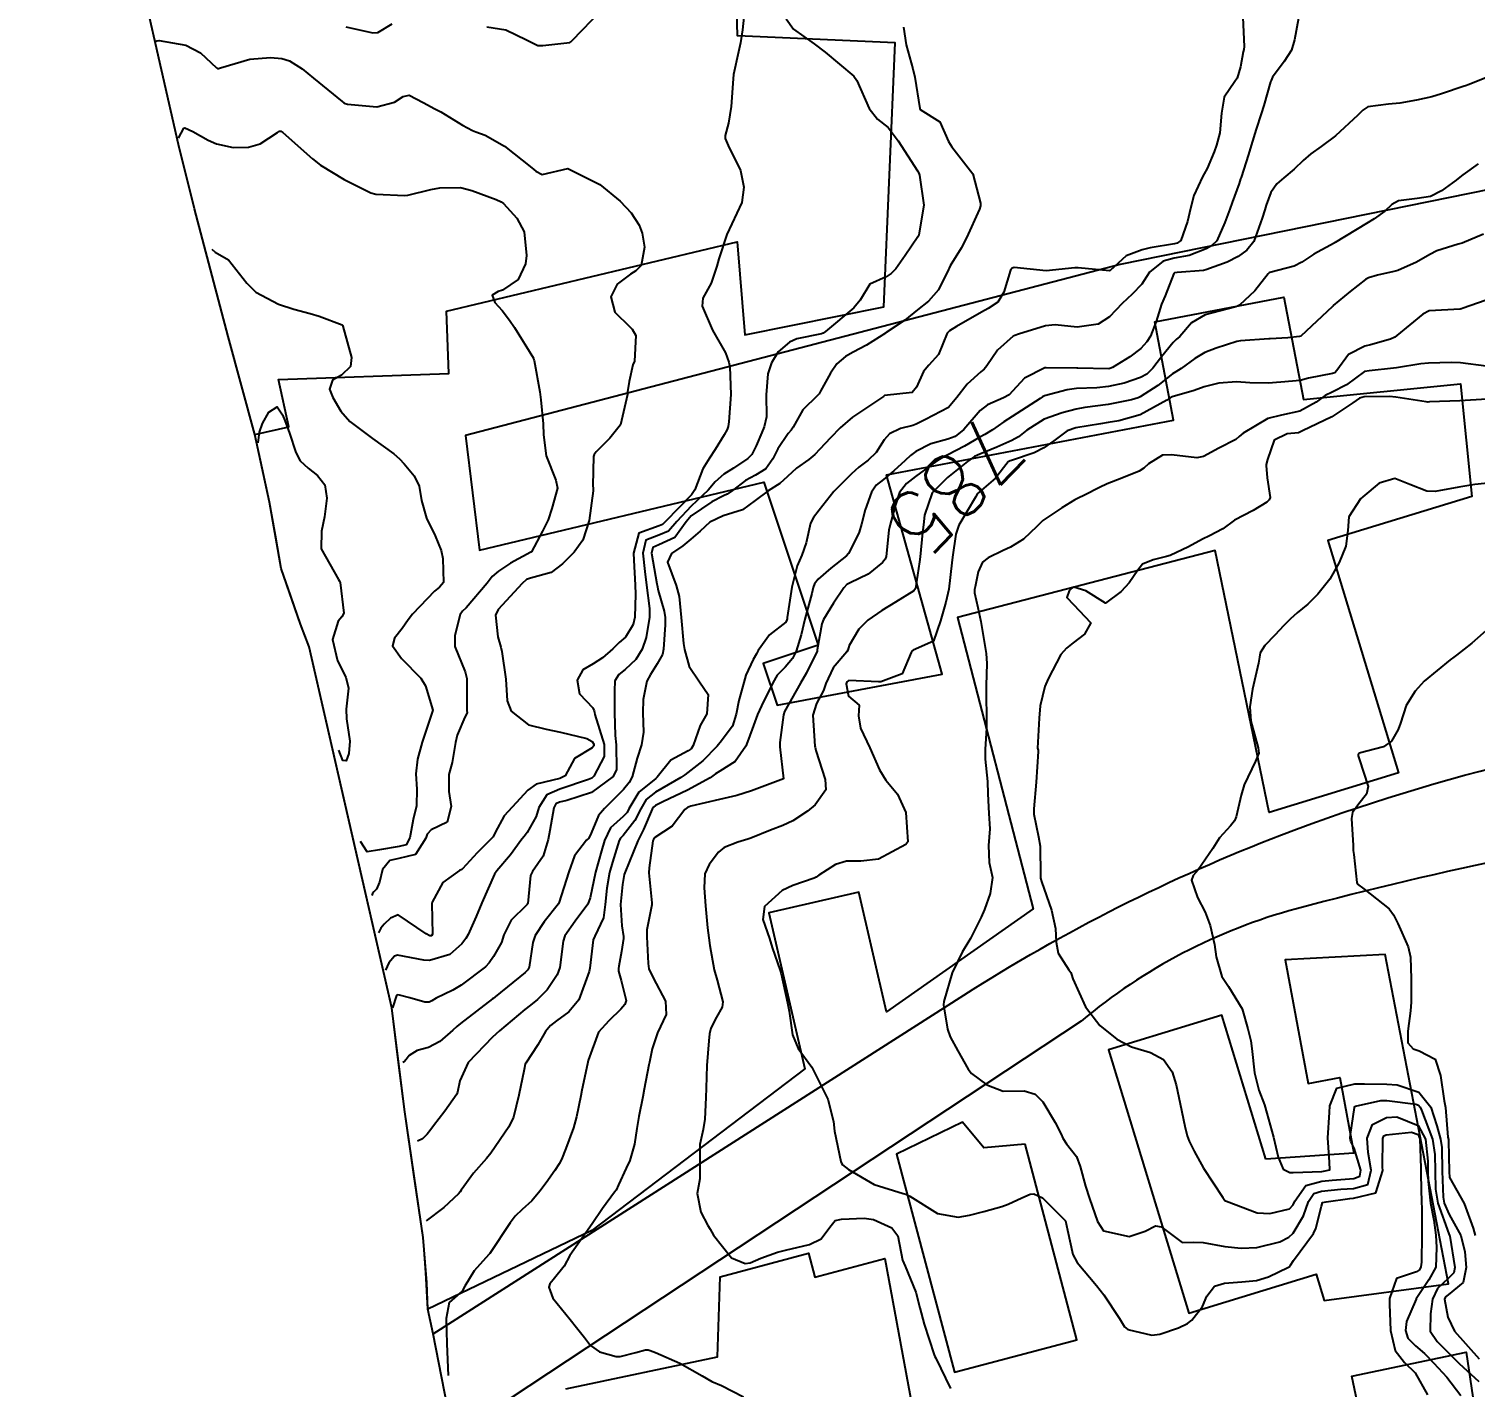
# Model space of a CAD drawing. Header units: metres. Extents: x 318500 to 325275, y 7408834 to 7428799.
# Drawn here: x 321296.8 to 321387.3, y 7423685.5 to 7423770.5 of the extents above; entities that cross this region are included whole.
import ezdxf
from ezdxf.enums import TextEntityAlignment as Align

# ---------------------------------------------------------------- set-up
doc = ezdxf.new("R2010")
doc.units = ezdxf.units.M
doc.header["$MEASUREMENT"] = 0
for name, color, linetype in [('Area', 45, 'Continuous'), ('Cotas', 45, 'Continuous'), ('Curvas de Nivel 1m', 11, 'Continuous'), ('Curvas de Nivel 5m', 15, 'Continuous'), ('Edificações', 30, 'Continuous'), ('Vias Primárias', 230, 'Continuous')]:
    doc.layers.add(name, color=color, linetype=linetype)
doc.styles.add('Style-STANDARD', font='STANDARD.shx')

msp = doc.modelspace()

# ---------------------------------------------------------------- linework, layer by layer
at = {"layer": 'Area'}
msp.add_lwpolyline([(321323.365, 7423682.475), (321322.114, 7423688.884), (321321.776, 7423690.412), (321321.717, 7423692.08), (321321.595, 7423693.372), (321321.473, 7423694.901), (321320.326, 7423702.774), (321319.516, 7423709.264), (321314.339, 7423731.861), (321313.81, 7423733.286), (321312.585, 7423736.749), (321311.873, 7423740.914), (321310.944, 7423745.145), (321309.276, 7423751.277), (321307.175, 7423759.268), (321306.169, 7423763.281), (321304.041, 7423772.651)], dxfattribs=at)
at = {"layer": 'Curvas de Nivel 1m', "flags": 128}
for points, elevation in [([(321341.596, 7423771.646), (321341.469, 7423770.459), (321341.344, 7423769.65), (321341.213, 7423769.079), (321340.903, 7423767.656), (321340.877, 7423767.395), (321340.762, 7423765.657), (321340.579, 7423764.609), (321340.382, 7423763.852), (321340.374, 7423763.662), (321340.563, 7423763.219), (321341.328, 7423761.648), (321341.553, 7423760.616), (321341.431, 7423759.646), (321340.49, 7423757.66), (321339.991, 7423756.141), (321339.864, 7423755.666), (321339.497, 7423754.616), (321338.982, 7423753.674), (321338.936, 7423753.164), (321339.576, 7423751.668), (321340.389, 7423750.252), (321340.611, 7423749.657), (321340.663, 7423749.369), (321340.737, 7423747.654), (321340.614, 7423745.929), (321340.572, 7423745.648), (321340.511, 7423745.464), (321340.322, 7423745.116), (321339.761, 7423744.206), (321339.392, 7423743.664), (321338.973, 7423742.987), (321338.483, 7423741.677), (321338.267, 7423741.375), (321336.653, 7423739.704), (321336.453, 7423739.501), (321336.246, 7423739.422), (321334.984, 7423738.977), (321334.638, 7423737.726), (321334.664, 7423737.275), (321334.741, 7423735.724), (321334.763, 7423735.146), (321334.727, 7423733.724), (321334.626, 7423733.263), (321334.151, 7423732.47), (321333.755, 7423732.126), (321333.349, 7423731.742), (321332.708, 7423731.174), (321332.125, 7423730.788), (321331.475, 7423730.414), (321331.109, 7423729.775), (321331.254, 7423728.926), (321332.093, 7423728.051), (321332.184, 7423727.852), (321332.192, 7423727.758), (321332.218, 7423727.629), (321332.801, 7423725.749), (321332.802, 7423724.996), (321332.163, 7423723.758), (321332.029, 7423723.642), (321331.816, 7423723.552), (321330.022, 7423722.951), (321329.223, 7423722.593), (321328.726, 7423721.803), (321328.554, 7423721.252), (321327.987, 7423720.249), (321327.796, 7423720), (321327.661, 7423719.815), (321326.952, 7423718.839), (321326.081, 7423717.838), (321325.948, 7423717.643), (321325.148, 7423715.852), (321324.79, 7423714.984), (321324.301, 7423713.864), (321324.152, 7423713.611), (321323.891, 7423713.273), (321323.142, 7423712.617), (321321.875, 7423712.235), (321321.512, 7423712.259), (321319.88, 7423712.558), (321319.686, 7423712.498), (321319.336, 7423712.094), (321319.13, 7423711.62)], 791), ([(321372.767, 7423771.229), (321372.847, 7423769.422), (321372.828, 7423769.227), (321372.802, 7423769.073), (321372.634, 7423768.144), (321372.415, 7423767.441), (321372.262, 7423767.235), (321371.608, 7423766.242), (321371.429, 7423765.247), (321371.334, 7423764.005), (321371.132, 7423763.252), (321370.984, 7423762.833), (321370.548, 7423761.782), (321370.36, 7423761.445), (321370.246, 7423761.263), (321369.707, 7423760.083), (321369.498, 7423759.27), (321369.307, 7423758.467), (321368.884, 7423757.276), (321368.66, 7423757.106), (321368.487, 7423757.068), (321366.971, 7423756.814), (321366.481, 7423756.692), (321365.478, 7423756.322), (321364.461, 7423755.41), (321364.421, 7423755.38), (321362.463, 7423755.56), (321362.265, 7423755.561), (321360.46, 7423755.39), (321358.463, 7423755.587), (321358.335, 7423755.548), (321358.231, 7423755.422), (321357.81, 7423754.056), (321357.445, 7423753.43), (321356.841, 7423753.02), (321356.424, 7423752.796), (321354.857, 7423751.906), (321354.412, 7423751.634), (321354.271, 7423751.472), (321353.726, 7423750.144), (321353.128, 7423749.489), (321352.783, 7423749.085), (321352.359, 7423748.102), (321352.09, 7423747.767), (321350.351, 7423747.572), (321350.321, 7423747.55), (321350.289, 7423747.521), (321348.337, 7423746.217), (321347.567, 7423745.561), (321346.963, 7423744.928), (321346.31, 7423744.217), (321345.99, 7423743.898), (321345.613, 7423743.587), (321344.848, 7423743.039), (321344.284, 7423742.522), (321343.799, 7423742.085), (321343.066, 7423741.618), (321342.264, 7423741.019), (321341.46, 7423740.436), (321340.254, 7423740.052), (321339.423, 7423739.662), (321338.816, 7423739.097), (321338.234, 7423738.591), (321337.732, 7423738.183), (321337.022, 7423737.698), (321336.759, 7423737.154), (321337.32, 7423735.693), (321337.494, 7423735.001), (321337.618, 7423733.688), (321337.774, 7423732.057), (321337.823, 7423731.685), (321338.124, 7423730.636), (321338.77, 7423729.67), (321339.306, 7423728.866), (321339.225, 7423727.663), (321338.806, 7423726.942), (321338.379, 7423725.675), (321338.258, 7423725.476), (321338.055, 7423725.354), (321336.984, 7423724.758), (321336.13, 7423723.709), (321336.029, 7423723.624), (321334.976, 7423722.765), (321334.353, 7423721.727), (321334.238, 7423721.496), (321334.003, 7423721.243), (321333.208, 7423720.525), (321332.83, 7423719.747), (321332.635, 7423719.085), (321332.271, 7423717.755), (321331.934, 7423716.153), (321331.784, 7423715.762), (321330.996, 7423714.692), (321330.355, 7423713.783), (321330.241, 7423713.438), (321330.026, 7423711.788), (321329.866, 7423711.343), (321329.244, 7423710.408), (321328.639, 7423709.802), (321328.202, 7423709.45), (321327.84, 7423709.159), (321326.248, 7423707.834), (321325.814, 7423707.448), (321324.305, 7423705.862), (321323.778, 7423704.707), (321323.638, 7423704.004), (321323.584, 7423703.872), (321322.825, 7423702.809), (321322.129, 7423701.886), (321321.958, 7423701.668), (321321.735, 7423701.373), (321321.438, 7423701.081), (321321.12, 7423700.94)], 788), ([(321376.247, 7423771.184), (321376.008, 7423769.835), (321375.809, 7423769.188), (321375.363, 7423768.468), (321374.624, 7423767.487), (321374.538, 7423767.284), (321374.513, 7423767.202), (321374.078, 7423765.728), (321373.916, 7423765.21), (321373.616, 7423764.25), (321373.3, 7423763.219), (321373.125, 7423762.659), (321372.668, 7423761.228), (321372.633, 7423761.134), (321372.534, 7423760.841), (321372.1, 7423759.653), (321371.953, 7423759.238), (321371.653, 7423758.394), (321371.142, 7423757.25), (321370.806, 7423756.934), (321370.483, 7423756.76), (321369.413, 7423756.333), (321368.473, 7423756.165), (321367.782, 7423755.979), (321366.941, 7423755.303), (321366.749, 7423755.012), (321366.449, 7423754.549), (321365.845, 7423753.913), (321365.217, 7423753.328), (321364.422, 7423752.507), (321363.716, 7423752.048), (321362.415, 7423751.859), (321361.037, 7423752.001), (321360.416, 7423751.945), (321358.725, 7423751.415), (321358.495, 7423751.332), (321358.408, 7423751.285), (321357.414, 7423750.41), (321356.75, 7423749.436), (321356.583, 7423749.232), (321356.374, 7423749.058), (321355.527, 7423748.288), (321354.885, 7423747.462), (321354.344, 7423746.839), (321352.919, 7423746.074), (321352.333, 7423745.793), (321352.12, 7423745.714), (321351.343, 7423745.51), (321350.657, 7423745.184), (321350.319, 7423744.813), (321349.828, 7423744.007), (321349.322, 7423743.535), (321348.74, 7423743.096), (321348.287, 7423742.683), (321347.714, 7423742.123), (321347.174, 7423741.566), (321346.258, 7423740.403), (321345.898, 7423739.939), (321345.717, 7423739.585), (321345.44, 7423738.374), (321345.175, 7423737.586), (321344.881, 7423736.919), (321344.551, 7423735.595), (321344.266, 7423733.694), (321344.249, 7423733.599), (321344.231, 7423733.537), (321344.167, 7423733.409), (321343.155, 7423732.615), (321342.444, 7423731.625), (321342.337, 7423731.427), (321342.132, 7423731.063), (321341.673, 7423730.079), (321341.55, 7423729.636), (321341.229, 7423728.508), (321341.069, 7423727.64), (321340.833, 7423726.888), (321340.063, 7423725.873), (321339.96, 7423725.753), (321339.877, 7423725.653), (321338.987, 7423724.725), (321338.035, 7423723.991), (321337.856, 7423723.859), (321337.607, 7423723.686), (321336.021, 7423722.768), (321335.432, 7423722.3), (321335.092, 7423721.719), (321334.734, 7423720.988), (321333.985, 7423720.053), (321333.831, 7423719.884), (321333.753, 7423719.733), (321333.321, 7423718.378), (321333.15, 7423717.742), (321332.963, 7423716.767), (321332.877, 7423715.746), (321332.761, 7423714.904), (321332.218, 7423713.755), (321332.127, 7423713.526), (321331.903, 7423711.759), (321331.868, 7423711.542), (321331.222, 7423709.769), (321330.585, 7423709.033), (321329.83, 7423708.45), (321329.456, 7423708.163), (321329.125, 7423707.797), (321328.649, 7423706.965), (321327.894, 7423705.809), (321327.865, 7423705.744), (321327.794, 7423705.416), (321327.462, 7423703.815), (321327.127, 7423702.441), (321326.849, 7423701.823), (321325.723, 7423700.182), (321325.439, 7423699.844), (321324.631, 7423698.931), (321323.861, 7423697.867), (321323.792, 7423697.765), (321323.686, 7423697.63), (321322.777, 7423696.776), (321321.66, 7423695.94)], 787), ([(321325.455, 7423770.655), (321326.656, 7423770.452), (321327.949, 7423769.827), (321328.645, 7423769.473), (321328.978, 7423769.482), (321330.648, 7423769.664), (321330.728, 7423769.709), (321330.809, 7423769.788), (321332.669, 7423771.701)], 791), ([(321316.65, 7423770.639), (321318.332, 7423770.266), (321318.645, 7423770.296), (321319.541, 7423770.824)], 791), ([(321351.542, 7423770.631), (321351.698, 7423769.51), (321352.12, 7423768.012), (321352.252, 7423767.504), (321352.565, 7423765.526), (321352.569, 7423765.5), (321352.59, 7423765.472), (321353.811, 7423764.711), (321354.356, 7423763.473), (321354.565, 7423763.131), (321355.867, 7423761.45), (321356.35, 7423759.605), (321356.346, 7423759.442), (321356.299, 7423759.234), (321355.487, 7423757.455), (321355.137, 7423756.803), (321354.463, 7423755.684), (321354.388, 7423755.544), (321354.354, 7423755.472), (321353.733, 7423754.189), (321353.101, 7423753.49), (321352.424, 7423752.931), (321351.626, 7423752.3), (321350.459, 7423751.52), (321350.43, 7423751.499), (321350.41, 7423751.489), (321349.214, 7423750.722), (321348.391, 7423750.293), (321347.918, 7423750.026), (321347.37, 7423749.565), (321346.966, 7423748.977), (321346.354, 7423747.847), (321346.25, 7423747.683), (321346.147, 7423747.582), (321345.24, 7423746.692), (321344.634, 7423745.597), (321344.508, 7423745.418), (321344.324, 7423745.214), (321343.674, 7423744.245), (321343.365, 7423743.614), (321342.924, 7423742.987), (321342.284, 7423742.592), (321341.659, 7423742.257), (321340.836, 7423741.644), (321340.513, 7423741.402), (321340.266, 7423741.298), (321339.541, 7423740.939), (321338.254, 7423740.053), (321337.945, 7423739.685), (321337.231, 7423738.699), (321336.228, 7423738.245), (321335.858, 7423738.081), (321335.778, 7423737.714), (321336.099, 7423735.804), (321336.115, 7423735.711), (321336.187, 7423735.375), (321336.557, 7423734.088), (321336.618, 7423733.703), (321336.627, 7423733.239), (321336.521, 7423731.704), (321336.46, 7423731.381), (321336.126, 7423730.784), (321335.696, 7423730.135), (321335.476, 7423729.716), (321335.248, 7423728.569), (321335.222, 7423727.719), (321335.269, 7423726.521), (321335.135, 7423725.719), (321334.871, 7423724.898), (321334.567, 7423723.725), (321334.373, 7423723.38), (321334.022, 7423722.932), (321332.818, 7423721.748), (321332.461, 7423721.296), (321331.987, 7423720.196), (321331.851, 7423719.893), (321331.71, 7423719.764), (321330.956, 7423718.784), (321330.6, 7423717.78), (321329.961, 7423715.82), (321329.947, 7423715.79), (321329.054, 7423714.658), (321328.491, 7423713.804), (321328.345, 7423713.354), (321328.114, 7423711.808), (321328.033, 7423711.643), (321327.867, 7423711.484), (321325.975, 7423709.962), (321325.85, 7423709.864), (321325.823, 7423709.84), (321323.826, 7423708.286), (321323.593, 7423708.103), (321323.33, 7423707.875), (321322.52, 7423707.172), (321321.804, 7423706.796), (321321.096, 7423706.605), (321320.612, 7423706.282), (321320.422, 7423706.031), (321320.298, 7423705.901), (321320.21, 7423705.86)], 789), ([(321304.74, 7423769.71), (321304.763, 7423769.743), (321304.811, 7423769.778), (321304.965, 7423769.798), (321306.634, 7423769.491), (321307.553, 7423769.02), (321308.546, 7423768.081), (321308.619, 7423768.03), (321308.671, 7423768.028), (321308.807, 7423768.077), (321310.626, 7423768.618), (321311.933, 7423768.731), (321312.626, 7423768.667), (321313.116, 7423768.514), (321313.901, 7423768.011), (321314.612, 7423767.441), (321316.403, 7423765.973), (321316.509, 7423765.891), (321316.589, 7423765.848), (321316.748, 7423765.808), (321318.587, 7423765.643), (321319.685, 7423765.934), (321320.232, 7423766.289), (321320.597, 7423766.38), (321321.471, 7423765.907), (321322.201, 7423765.511), (321322.584, 7423765.327), (321323.951, 7423764.502), (321324.573, 7423764.155), (321324.783, 7423764.077), (321325.362, 7423763.858), (321326.56, 7423763.181), (321328.28, 7423761.814), (321328.537, 7423761.62), (321328.925, 7423761.415), (321330.54, 7423761.79), (321332.525, 7423760.772), (321333.811, 7423759.747), (321334.503, 7423759), (321334.996, 7423758.233), (321335.19, 7423757.73), (321335.337, 7423756.867), (321335.122, 7423755.723), (321334.792, 7423755.389), (321334.452, 7423755.176), (321333.629, 7423754.555), (321333.222, 7423753.748), (321333.477, 7423752.8), (321334.411, 7423751.879), (321334.554, 7423751.729), (321334.792, 7423751.338), (321334.694, 7423749.727), (321334.61, 7423749.494), (321334.361, 7423748.455), (321334.262, 7423747.82), (321334.258, 7423747.731), (321334.258, 7423747.64), (321333.837, 7423745.737), (321333.151, 7423744.914), (321332.305, 7423744.062), (321332.179, 7423743.884), (321332.144, 7423743.762), (321332.094, 7423741.942), (321332.12, 7423741.762), (321332.126, 7423741.619), (321331.861, 7423739.766), (321331.466, 7423738.537), (321330.92, 7423737.779), (321330.568, 7423737.432), (321330.209, 7423737.048), (321329.485, 7423736.513), (321328.195, 7423736.159), (321327.948, 7423736.06), (321327.674, 7423735.818), (321326.174, 7423734.195), (321326.008, 7423733.842), (321326.15, 7423732.474), (321326.33, 7423731.837), (321326.396, 7423731.576), (321326.654, 7423729.832), (321326.742, 7423728.476), (321326.993, 7423727.826), (321328.078, 7423726.983), (321329.173, 7423726.7), (321330.071, 7423726.511), (321331.715, 7423726.115), (321332.063, 7423725.943), (321332.154, 7423725.759), (321332.156, 7423725.661), (321332.057, 7423725.537), (321330.945, 7423724.878), (321330.362, 7423723.785), (321330.028, 7423723.628), (321328.56, 7423723.269), (321328.021, 7423722.901), (321327.046, 7423721.824), (321326.558, 7423721.275), (321325.986, 7423720.243), (321325.852, 7423719.972), (321325.741, 7423719.844), (321324.854, 7423718.97), (321323.951, 7423717.96), (321323.9, 7423717.921), (321323.759, 7423717.872), (321322.713, 7423717.112), (321322.038, 7423715.889), (321322.026, 7423715.791), (321322.058, 7423713.888), (321322, 7423713.788), (321321.898, 7423713.773), (321321.66, 7423713.894), (321319.918, 7423715.097), (321319.435, 7423714.88), (321319.045, 7423714.512), (321318.822, 7423714.265), (321318.69, 7423713.97)], 792), ([(321388.133, 7423767.519), (321386.926, 7423767.037), (321386.699, 7423766.959), (321386.618, 7423766.934), (321385.211, 7423766.461), (321384.608, 7423766.276), (321383.641, 7423766.048), (321382.601, 7423765.866), (321381.892, 7423765.815), (321380.598, 7423765.641), (321380.277, 7423765.442), (321379.968, 7423765.129), (321378.577, 7423763.834), (321377.684, 7423763.163), (321377.033, 7423762.703), (321376.557, 7423762.288), (321375.983, 7423761.751), (321375.339, 7423761.192), (321374.905, 7423760.825), (321374.526, 7423760.277), (321374.231, 7423759.487), (321374.143, 7423759.205), (321373.973, 7423758.676), (321373.455, 7423757.216), (321373.028, 7423756.675), (321372.476, 7423756.285), (321371.79, 7423755.921), (321370.463, 7423755.433), (321370.317, 7423755.407), (321368.67, 7423755.278), (321368.49, 7423755.249), (321368.459, 7423755.218), (321367.902, 7423753.824), (321367.69, 7423753.291), (321367.342, 7423752.219), (321366.988, 7423751.301), (321366.772, 7423750.937), (321366.398, 7423750.512), (321365.707, 7423750.003), (321364.62, 7423749.336), (321364.449, 7423749.269), (321364.379, 7423749.258), (321362.444, 7423749.294), (321362.379, 7423749.298), (321360.456, 7423749.312), (321360.379, 7423749.302), (321359.111, 7423748.667), (321358.357, 7423747.854), (321358.158, 7423747.617), (321357.796, 7423747.426), (321356.784, 7423746.998), (321356.342, 7423746.644), (321355.306, 7423745.455), (321354.764, 7423745.023), (321354.321, 7423744.847), (321353.246, 7423744.557), (321352.309, 7423744.078), (321351.981, 7423743.827), (321351.64, 7423743.507), (321350.937, 7423742.867), (321350.282, 7423742.334), (321349.836, 7423741.967), (321349.528, 7423741.531), (321349.146, 7423740.424), (321348.909, 7423739.54), (321348.756, 7423739.029), (321348.226, 7423737.92), (321348.087, 7423737.687), (321347.962, 7423737.553), (321346.993, 7423736.777), (321346.198, 7423736.089), (321345.961, 7423735.806), (321345.882, 7423735.575), (321345.797, 7423735.187), (321345.357, 7423733.582), (321345.132, 7423732.608), (321344.831, 7423731.59), (321344.598, 7423731.128), (321344.125, 7423730.577), (321343.637, 7423730.087), (321343.353, 7423729.611), (321342.651, 7423728.177), (321342.401, 7423727.625), (321342.316, 7423727.397), (321342.076, 7423726.714), (321341.784, 7423725.913), (321341.67, 7423725.634), (321341.011, 7423724.675), (321340.036, 7423724.074), (321339.78, 7423723.907), (321339.436, 7423723.659), (321338.022, 7423722.895), (321336.483, 7423722.171), (321336.012, 7423721.933), (321335.886, 7423721.836), (321335.818, 7423721.712), (321335.274, 7423720.433), (321334.92, 7423719.721), (321334.639, 7423719.054), (321334.109, 7423717.728), (321334.068, 7423717.61), (321333.943, 7423716.987), (321333.83, 7423715.731), (321333.91, 7423714.393), (321334.009, 7423713.729), (321334.015, 7423713.613), (321333.886, 7423712.797), (321333.73, 7423711.874), (321333.708, 7423711.732), (321333.707, 7423711.571), (321333.863, 7423710.985), (321334.176, 7423709.727), (321334.099, 7423709.474), (321333.842, 7423709.18), (321333.102, 7423708.47), (321332.461, 7423707.75), (321331.802, 7423705.985), (321331.757, 7423705.761), (321331.418, 7423704.122), (321331.342, 7423703.766), (321331.073, 7423702.448), (321330.884, 7423701.773), (321330.417, 7423700.47), (321330.144, 7423699.784), (321329.995, 7423699.507), (321329.71, 7423699.102), (321329.167, 7423698.326), (321328.787, 7423697.799), (321328.281, 7423697.204), (321327.673, 7423696.661), (321327.237, 7423696.246), (321326.919, 7423695.821), (321325.641, 7423693.908), (321325.585, 7423693.841), (321324.661, 7423692.818), (321324.096, 7423691.863), (321323.924, 7423691.547), (321323.601, 7423691.284), (321323.11, 7423690.844), (321322.929, 7423689.847), (321322.966, 7423688.263), (321323.05, 7423686.28)], 786), ([(321306.17, 7423763.68), (321306.499, 7423764.302), (321306.563, 7423764.336), (321307.074, 7423764.102), (321308.026, 7423763.559), (321308.552, 7423763.316), (321309.585, 7423763.099), (321310.551, 7423763.124), (321311.276, 7423763.319), (321312.359, 7423764.032), (321312.483, 7423764.119), (321312.571, 7423764.113), (321312.626, 7423764.085), (321312.69, 7423764.028), (321314.546, 7423762.387), (321315.058, 7423761.992), (321316.527, 7423761.085), (321318.209, 7423760.259), (321318.513, 7423760.18), (321320.342, 7423760.093), (321320.513, 7423760.111), (321321.953, 7423760.464), (321322.52, 7423760.578), (321323.812, 7423760.585), (321324.518, 7423760.415), (321326.055, 7423759.847), (321326.365, 7423759.699), (321326.507, 7423759.586), (321327.348, 7423758.676), (321327.796, 7423757.82), (321327.946, 7423756.34), (321327.893, 7423755.819), (321327.434, 7423754.836), (321326.435, 7423754.179), (321326.183, 7423754.095), (321325.796, 7423753.85), (321325.974, 7423753.395), (321326.421, 7423752.893), (321326.879, 7423752.297), (321327.2, 7423751.828), (321328.382, 7423749.919), (321328.414, 7423749.81), (321328.426, 7423749.763), (321328.773, 7423747.806), (321328.845, 7423747.305), (321328.993, 7423745.803), (321329.002, 7423745.121), (321329.179, 7423743.801), (321329.781, 7423742.291), (321329.883, 7423741.794), (321329.54, 7423740.514), (321329.308, 7423739.799), (321328.941, 7423739.101), (321328.263, 7423737.81), (321328.243, 7423737.786), (321328.219, 7423737.773), (321326.94, 7423737.098), (321326.201, 7423736.598), (321325.794, 7423736.248), (321325.486, 7423735.851), (321324.174, 7423734.292), (321323.951, 7423734.093), (321323.786, 7423733.874), (321323.468, 7423732.559), (321323.471, 7423731.877), (321324.116, 7423730.288), (321324.21, 7423729.869), (321324.203, 7423727.981), (321324.216, 7423727.868), (321324.225, 7423727.731), (321324.084, 7423727.449), (321323.602, 7423726.34), (321323.501, 7423725.876), (321323.296, 7423724.623), (321323.092, 7423723.879), (321323.082, 7423722.816), (321323.238, 7423721.878), (321322.982, 7423720.893), (321321.988, 7423720.408), (321321.731, 7423720.146), (321321.652, 7423719.895), (321321.009, 7423718.86), (321319.96, 7423718.608), (321319.398, 7423718.489), (321318.943, 7423717.935), (321318.747, 7423717.133), (321318.561, 7423716.688), (321318.4, 7423716.535), (321318.309, 7423716.431), (321318.26, 7423716.31)], 793), ([(321387.842, 7423757.681), (321386.491, 7423757.114), (321386.247, 7423757.044), (321384.921, 7423756.625), (321384.48, 7423756.408), (321383.637, 7423755.918), (321382.465, 7423755.411), (321382.22, 7423755.346), (321381.192, 7423755.113), (321380.638, 7423754.937), (321380.456, 7423754.837), (321379.485, 7423754.094), (321378.431, 7423753.203), (321378.402, 7423753.179), (321378.377, 7423753.151), (321376.411, 7423751.301), (321376.327, 7423751.265), (321375.581, 7423751.188), (321374.483, 7423751.125), (321374.409, 7423751.122), (321372.636, 7423750.998), (321372.406, 7423750.95), (321371.111, 7423750.538), (321370.395, 7423750.261), (321369.762, 7423749.893), (321368.907, 7423749.275), (321368.585, 7423749.07), (321368.375, 7423748.932), (321367.447, 7423748.21), (321366.353, 7423747.493), (321366.224, 7423747.44), (321365.797, 7423747.318), (321364.347, 7423747.008), (321362.877, 7423746.822), (321362.344, 7423746.736), (321361.474, 7423746.505), (321360.337, 7423746.091), (321359.261, 7423745.406), (321358.733, 7423745.004), (321358.32, 7423744.774), (321357.385, 7423744.358), (321356.307, 7423743.916), (321355.991, 7423743.758), (321355.533, 7423743.452), (321354.285, 7423742.459), (321353.329, 7423741.484), (321352.86, 7423740.095), (321352.79, 7423739.492), (321352.732, 7423739.003), (321352.582, 7423737.495), (321352.545, 7423737.165), (321352.285, 7423735.499), (321352.189, 7423735.351), (321351.042, 7423734.651), (321350.176, 7423734.128), (321349.308, 7423733.533), (321348.745, 7423732.958), (321348.146, 7423731.935), (321348.048, 7423731.645), (321347.986, 7423731.552), (321347.14, 7423730.544), (321346.675, 7423729.564), (321346.535, 7423729.136), (321346.097, 7423728.317), (321345.868, 7423727.573), (321345.987, 7423725.645), (321346.003, 7423725.571), (321346.057, 7423725.379), (321346.646, 7423723.564), (321346.681, 7423722.905), (321346.014, 7423721.965), (321345.534, 7423721.577), (321344.618, 7423720.973), (321343.996, 7423720.677), (321343.224, 7423720.379), (321341.984, 7423719.898), (321341.787, 7423719.827), (321341.178, 7423719.638), (321340.322, 7423719.299), (321339.97, 7423719.007), (321339.383, 7423718.234), (321339.113, 7423717.663), (321339.068, 7423716.79), (321339.142, 7423715.662), (321339.282, 7423714.286), (321339.354, 7423713.658), (321339.413, 7423713.175), (321339.692, 7423711.653), (321339.87, 7423711.01), (321340.238, 7423709.646), (321340.183, 7423709.309), (321339.836, 7423708.696), (321339.479, 7423708.002), (321339.403, 7423707.656), (321339.362, 7423707.203), (321339.226, 7423705.659), (321339.186, 7423704.251), (321339.171, 7423703.659), (321339.105, 7423702.305), (321339.002, 7423701.661), (321338.8, 7423700.733), (321338.797, 7423699.664), (321338.801, 7423698.566), (321338.622, 7423697.666), (321338.853, 7423696.482), (321339.295, 7423695.655), (321339.434, 7423695.43), (321339.654, 7423695.059), (321340.779, 7423693.639), (321341.635, 7423693.284), (321341.935, 7423693.326), (321342.601, 7423693.616), (321343.644, 7423693.979), (321344.156, 7423694.104), (321345.649, 7423694.477), (321346.391, 7423694.825), (321346.931, 7423695.557), (321347.257, 7423695.963), (321347.668, 7423696.055), (321349.084, 7423696.114), (321349.668, 7423696.03), (321350.805, 7423695.503), (321351.175, 7423695.017), (321351.481, 7423693.492), (321351.634, 7423693.118), (321352.299, 7423691.483), (321352.569, 7423690.507), (321352.822, 7423689.478), (321353.463, 7423687.569), (321353.502, 7423687.471), (321353.558, 7423687.354), (321354.477, 7423685.456)], 784), ([(321308.25, 7423756.73), (321308.467, 7423756.553), (321309.293, 7423756.068), (321310.438, 7423754.615), (321311.003, 7423754.044), (321312.423, 7423753.295), (321313.386, 7423752.982), (321314.417, 7423752.702), (321314.962, 7423752.539), (321316.41, 7423752.001), (321316.442, 7423751.97), (321316.457, 7423751.922), (321316.997, 7423749.964), (321316.937, 7423749.399), (321316.363, 7423748.859), (321315.796, 7423748.541), (321315.62, 7423747.981), (321315.821, 7423747.454), (321316.336, 7423746.601), (321316.899, 7423745.964), (321318.314, 7423744.889), (321319.636, 7423743.93), (321319.993, 7423743.622), (321320.291, 7423743.307), (321320.921, 7423742.552), (321321.223, 7423741.906), (321321.375, 7423741.017), (321321.692, 7423739.898), (321322.234, 7423738.805), (321322.608, 7423737.886), (321322.709, 7423737.389), (321322.745, 7423735.884), (321322.493, 7423735.581), (321322.184, 7423735.333), (321320.811, 7423733.91), (321320.534, 7423733.545), (321320.156, 7423733), (321319.682, 7423732.392), (321319.566, 7423731.929), (321320.128, 7423731.119), (321321.332, 7423729.902), (321321.624, 7423729.416), (321322.09, 7423727.89), (321321.574, 7423726.391), (321321.424, 7423725.9), (321321.125, 7423724.823), (321321.03, 7423723.905), (321321.08, 7423722.963), (321321.062, 7423721.904), (321320.849, 7423721.056), (321320.636, 7423719.91), (321320.407, 7423719.48), (321319.972, 7423719.368), (321318.747, 7423719.16), (321317.966, 7423719.029), (321317.55, 7423719.67)], 794), ([(321387.931, 7423753.532), (321386.555, 7423753.039), (321386.46, 7423753.009), (321386.43, 7423752.999), (321386.375, 7423752.986), (321384.428, 7423752.888), (321384.026, 7423752.676), (321382.412, 7423751.337), (321382.28, 7423751.232), (321382.003, 7423751.104), (321380.77, 7423750.751), (321380.403, 7423750.66), (321379.391, 7423750.139), (321378.654, 7423749.146), (321378.52, 7423749.006), (321378.377, 7423748.953), (321376.883, 7423748.662), (321376.37, 7423748.52), (321375.154, 7423748.407), (321374.367, 7423748.358), (321373.209, 7423748.376), (321372.368, 7423748.445), (321371.269, 7423748.343), (321370.363, 7423748.115), (321369.722, 7423747.904), (321368.353, 7423747.493), (321368.211, 7423747.424), (321368.018, 7423747.285), (321366.341, 7423746.372), (321365.009, 7423746.002), (321364.336, 7423745.893), (321363.862, 7423745.817), (321362.332, 7423745.568), (321361.789, 7423745.368), (321360.951, 7423744.75), (321360.314, 7423744.316), (321359.713, 7423743.994), (321358.302, 7423743.521), (321358.222, 7423743.5), (321358.092, 7423743.422), (321357.305, 7423742.409), (321356.271, 7423741.535), (321356.176, 7423741.441), (321356.04, 7423741.215), (321355.01, 7423739.459), (321354.805, 7423738.898), (321354.604, 7423737.464), (321354.57, 7423737.109), (321354.376, 7423735.467), (321354.182, 7423734.647), (321353.85, 7423733.475), (321353.418, 7423732.214), (321352.142, 7423731.649), (321352.051, 7423731.592), (321352.011, 7423731.501), (321351.445, 7423730.175), (321350.112, 7423729.67), (321349.963, 7423729.671), (321348.113, 7423729.743), (321347.991, 7423729.672), (321347.955, 7423729.552), (321348.102, 7423728.781), (321348.764, 7423728.207), (321348.726, 7423727.54), (321348.845, 7423726.772), (321349.428, 7423725.529), (321350.04, 7423724.162), (321350.44, 7423723.514), (321351.156, 7423722.637), (321351.691, 7423721.495), (321351.814, 7423719.661), (321351.679, 7423719.495), (321349.971, 7423718.584), (321348.874, 7423718.442), (321347.969, 7423718.455), (321347.278, 7423718.246), (321346.234, 7423717.567), (321346.081, 7423717.446), (321345.957, 7423717.377), (321344.618, 7423716.922), (321343.945, 7423716.624), (321342.834, 7423715.616), (321342.742, 7423714.793), (321343.142, 7423713.611), (321343.329, 7423713.043), (321343.819, 7423711.601), (321343.877, 7423711.4), (321344.286, 7423709.593), (321344.379, 7423709.055), (321344.584, 7423707.589), (321344.953, 7423706.725), (321345.8, 7423705.57), (321346.801, 7423703.56), (321347.152, 7423702.153), (321347.219, 7423701.555), (321347.62, 7423699.652), (321347.656, 7423699.551), (321347.718, 7423699.45), (321348.096, 7423699.163), (321349.701, 7423698.227), (321351.518, 7423697.667), (321351.692, 7423697.622), (321351.942, 7423697.487), (321353.674, 7423696.415), (321354.949, 7423696.172), (321355.673, 7423696.293), (321356.565, 7423696.539), (321357.682, 7423696.85), (321358.092, 7423696.998), (321358.95, 7423697.397), (321359.461, 7423697.625), (321359.694, 7423697.632), (321360.231, 7423697.382), (321361.669, 7423695.946), (321361.808, 7423695.358), (321362.14, 7423693.848), (321362.403, 7423693.349), (321363.619, 7423691.908), (321364.078, 7423691.325), (321365.057, 7423689.846), (321365.368, 7423689.312), (321365.578, 7423689.157), (321367.086, 7423688.798), (321367.576, 7423688.852), (321368.75, 7423689.262), (321369.307, 7423689.532), (321369.587, 7423689.744), (321370.252, 7423690.592), (321370.52, 7423691.241), (321370.994, 7423691.861), (321371.622, 7423692.041), (321372.705, 7423692.132), (321373.625, 7423692.222), (321374.38, 7423692.437), (321375.638, 7423693.042), (321375.718, 7423693.09), (321375.764, 7423693.169), (321375.933, 7423693.458), (321377.199, 7423695.157), (321377.347, 7423695.472), (321377.686, 7423696.863), (321377.753, 7423697.085), (321377.987, 7423697.146), (321379.462, 7423697.355), (321379.694, 7423697.363), (321381.103, 7423697.702), (321381.524, 7423699.102), (321381.514, 7423699.31), (321381.534, 7423701.102), (321381.586, 7423701.258), (321381.743, 7423701.333), (321383.331, 7423701.491), (321383.744, 7423701.343), (321383.859, 7423701.068), (321383.902, 7423699.247), (321383.903, 7423699.067), (321383.906, 7423698.878), (321383.961, 7423697.066), (321383.974, 7423696.778), (321383.981, 7423695.065), (321383.949, 7423693.372), (321383.918, 7423693.066), (321383.821, 7423692.884), (321383.635, 7423692.749), (321382.379, 7423692.338), (321381.955, 7423691.095), (321381.954, 7423690.745), (321382.012, 7423689.094), (321382.311, 7423687.832), (321382.888, 7423687.08), (321383.55, 7423686.433), (321384.337, 7423685.058)], 783), ([(321387.996, 7423749.414), (321386.389, 7423749.622), (321385.801, 7423749.636), (321384.388, 7423749.597), (321383.911, 7423749.554), (321382.383, 7423749.311), (321382.199, 7423749.286), (321380.673, 7423749.117), (321380.409, 7423749.09), (321380.379, 7423749.078), (321379.261, 7423748.242), (321378.36, 7423747.784), (321377.928, 7423747.585), (321377.369, 7423747.165), (321376.344, 7423746.593), (321375.182, 7423746.351), (321374.339, 7423746.14), (321372.784, 7423745.223), (321372.544, 7423745.009), (321372.324, 7423744.831), (321371.279, 7423744.282), (321370.308, 7423743.767), (321369.887, 7423743.683), (321368.309, 7423743.87), (321367.751, 7423743.846), (321366.859, 7423743.302), (321366.567, 7423743.035), (321366.293, 7423742.857), (321365.195, 7423742.418), (321364.281, 7423742.058), (321363.793, 7423741.829), (321362.87, 7423741.354), (321362.472, 7423741.154), (321362.267, 7423741.046), (321361.448, 7423740.558), (321360.254, 7423739.751), (321359.875, 7423739.396), (321359.043, 7423738.603), (321358.23, 7423738.091), (321357.777, 7423737.875), (321356.84, 7423737.434), (321356.49, 7423737.164), (321356.207, 7423736.545), (321356.021, 7423735.614), (321355.991, 7423735.443), (321355.985, 7423735.24), (321356.179, 7423734.309), (321356.368, 7423733.438), (321356.416, 7423733.188), (321356.715, 7423731.434), (321356.747, 7423730.818), (321356.718, 7423729.434), (321356.72, 7423728.817), (321356.741, 7423727.433), (321356.734, 7423726.78), (321356.638, 7423725.434), (321356.654, 7423724.834), (321356.785, 7423723.433), (321356.806, 7423722.654), (321356.882, 7423721.431), (321356.941, 7423720.481), (321356.86, 7423719.427), (321356.904, 7423718.36), (321357.1, 7423717.423), (321356.954, 7423716.416), (321356.608, 7423715.43), (321356.407, 7423714.949), (321355.908, 7423713.977), (321355.725, 7423713.62), (321355.623, 7423713.444), (321355.207, 7423712.764), (321354.573, 7423711.46), (321354.058, 7423709.672), (321354.045, 7423709.467), (321354.297, 7423707.933), (321354.468, 7423707.46), (321354.944, 7423706.586), (321355.579, 7423705.443), (321355.796, 7423705.159), (321356.758, 7423704.453), (321357.78, 7423704.062), (321359.089, 7423704.088), (321359.777, 7423703.871), (321360.251, 7423703.383), (321361.026, 7423702.096), (321361.398, 7423701.365), (321361.5, 7423701.126), (321361.734, 7423700.766), (321362.354, 7423699.979), (321362.594, 7423699.347), (321362.932, 7423698.111), (321363.183, 7423697.338), (321363.669, 7423695.912), (321364.052, 7423695.326), (321365.657, 7423694.975), (321366.668, 7423695.295), (321367.315, 7423695.636), (321367.664, 7423695.577), (321368.054, 7423695.274), (321368.98, 7423694.587), (321369.654, 7423694.606), (321370.297, 7423694.6), (321371.651, 7423694.349), (321372.67, 7423694.234), (321373.651, 7423694.28), (321375.097, 7423694.628), (321375.657, 7423694.917), (321375.92, 7423695.176), (321376.577, 7423696.266), (321376.886, 7423697.162), (321377.205, 7423697.649), (321377.7, 7423697.802), (321378.913, 7423697.921), (321379.703, 7423697.962), (321380.599, 7423698.218), (321380.803, 7423699.109), (321380.618, 7423700.224), (321380.561, 7423701.112), (321380.891, 7423701.971), (321381.76, 7423702.416), (321382.399, 7423702.452), (321383.753, 7423701.921), (321384.203, 7423701.063), (321384.344, 7423699.678), (321384.351, 7423699.061), (321384.367, 7423698.403), (321384.507, 7423697.058), (321384.734, 7423695.994), (321384.846, 7423695.052), (321384.887, 7423694.286), (321384.848, 7423693.052), (321384.422, 7423692.264), (321383.622, 7423691.07), (321383.61, 7423691.04), (321383.015, 7423689.652), (321382.961, 7423689.079), (321383.101, 7423688.603), (321383.571, 7423688.122), (321384.151, 7423687.646), (321384.735, 7423687.052), (321385.547, 7423686.178), (321386.423, 7423685.031)], 782), ([(321388.044, 7423747.342), (321386.362, 7423747.248), (321384.46, 7423747.176), (321384.352, 7423747.171), (321384.243, 7423747.18), (321382.356, 7423747.477), (321381.944, 7423747.516), (321380.356, 7423747.506), (321380.075, 7423747.404), (321379.666, 7423747.13), (321378.341, 7423746.251), (321376.516, 7423745.362), (321376.331, 7423745.279), (321376.256, 7423745.256), (321375.539, 7423745.188), (321374.734, 7423744.786), (321374.306, 7423743.579), (321374.238, 7423743.264), (321374.23, 7423743.201), (321374.289, 7423742.438), (321374.474, 7423741.198), (321374.41, 7423741.057), (321374.267, 7423740.902), (321373.427, 7423740.378), (321372.256, 7423739.785), (321371.52, 7423739.241), (321370.689, 7423738.808), (321370.24, 7423738.592), (321369.381, 7423738.12), (321368.224, 7423737.565), (321368.006, 7423737.5), (321367.151, 7423737.296), (321366.492, 7423737.03), (321366.21, 7423736.653), (321365.652, 7423735.865), (321365.167, 7423735.325), (321364.182, 7423734.589), (321362.945, 7423735.352), (321362.193, 7423735.585), (321362.044, 7423735.511), (321361.905, 7423735.364), (321361.758, 7423734.938), (321362.181, 7423734.508), (321363.257, 7423733.349), (321362.867, 7423732.645), (321362.151, 7423732.101), (321361.73, 7423731.783), (321361.391, 7423731.371), (321360.593, 7423729.858), (321360.39, 7423729.386), (321360.098, 7423728.157), (321360.018, 7423727.391), (321359.932, 7423725.521), (321359.96, 7423725.392), (321359.969, 7423725.302), (321359.843, 7423723.393), (321359.693, 7423721.716), (321359.704, 7423721.395), (321359.989, 7423719.981), (321360.092, 7423719.388), (321360.105, 7423717.531), (321360.113, 7423717.388), (321360.173, 7423717.17), (321360.801, 7423715.377), (321361.047, 7423714.239), (321361.094, 7423713.372), (321361.226, 7423712.703), (321361.883, 7423711.657), (321362.008, 7423711.486), (321362.061, 7423711.357), (321362.14, 7423711.092), (321362.923, 7423709.344), (321363.833, 7423708.167), (321364.881, 7423707.319), (321365.815, 7423706.844), (321366.997, 7423706.477), (321367.808, 7423706.037), (321368.351, 7423705.274), (321368.609, 7423704.451), (321368.847, 7423703.269), (321369.133, 7423701.875), (321369.288, 7423701.257), (321369.421, 7423700.939), (321369.731, 7423700.305), (321370.307, 7423699.244), (321371.511, 7423697.413), (321371.649, 7423697.23), (321371.69, 7423697.201), (321371.745, 7423697.173), (321373.679, 7423696.45), (321374.454, 7423696.417), (321375.683, 7423696.696), (321375.922, 7423696.941), (321376.016, 7423697.175), (321376.711, 7423698.159), (321377.709, 7423698.435), (321378.367, 7423698.483), (321379.712, 7423698.603), (321380.096, 7423698.735), (321380.165, 7423699.116), (321379.734, 7423700.493), (321379.529, 7423700.915), (321379.487, 7423701.124), (321379.512, 7423701.355), (321379.769, 7423703.028), (321379.791, 7423703.098), (321379.819, 7423703.12), (321381.405, 7423703.475), (321381.776, 7423703.481), (321383.589, 7423703.256), (321383.772, 7423703.192), (321383.872, 7423703.068), (321383.953, 7423702.881), (321384.64, 7423701.056), (321384.783, 7423700.107), (321384.801, 7423699.054), (321384.837, 7423697.919), (321384.976, 7423697.051), (321385.661, 7423695.129), (321385.701, 7423695.04), (321385.718, 7423694.981), (321386.044, 7423693.036), (321385.986, 7423692.685), (321385.63, 7423692.346), (321384.947, 7423691.723), (321384.648, 7423691.054), (321384.526, 7423690.126), (321384.505, 7423689.056), (321384.923, 7423688.399), (321385.567, 7423687.773), (321386.306, 7423687.033), (321387.543, 7423685.905)], 781), ([(321388.17, 7423733.02), (321387.096, 7423732.09), (321386.144, 7423731.337), (321385.974, 7423731.211), (321385.755, 7423731.046), (321384.126, 7423729.705), (321383.554, 7423729.078), (321382.998, 7423728.195), (321382.631, 7423727.092), (321382.501, 7423726.676), (321382.073, 7423725.95), (321381.574, 7423725.598), (321380.061, 7423725.202), (321380.008, 7423725.173), (321379.986, 7423725.121), (321379.986, 7423725.047), (321380.057, 7423724.847), (321380.608, 7423723.114), (321380.512, 7423722.637), (321380.024, 7423722.036), (321379.639, 7423721.503), (321379.568, 7423721.127), (321379.674, 7423719.435), (321379.685, 7423719.124), (321379.713, 7423718.859), (321379.907, 7423717.121), (321379.958, 7423717.009), (321380.344, 7423716.726), (321381.936, 7423715.47), (321382.194, 7423715.096), (321382.469, 7423714.545), (321383.123, 7423713.082), (321383.257, 7423712.443), (321383.307, 7423711.079), (321383.31, 7423709.626), (321383.264, 7423709.079), (321383.101, 7423707.81), (321383.102, 7423707.081), (321383.44, 7423706.7), (321383.815, 7423706.574), (321384.818, 7423706.063), (321385.136, 7423705.05), (321385.373, 7423703.449), (321385.447, 7423703.045), (321385.611, 7423701.173), (321385.638, 7423701.042), (321385.652, 7423700.954), (321385.681, 7423699.041), (321385.714, 7423698.658), (321386.629, 7423697.031), (321387.194, 7423695.498), (321387.307, 7423695.024)], 779)]:
    msp.add_lwpolyline(points, dxfattribs=dict(at, elevation=elevation))
at = {"layer": 'Curvas de Nivel 5m', "flags": 128}
for points, elevation in [([(321344.202, 7423771.143), (321344.659, 7423770.5), (321345.943, 7423769.587), (321346.642, 7423769.064), (321348.42, 7423767.553), (321348.616, 7423767.295), (321349.382, 7423765.538), (321349.919, 7423764.865), (321350.578, 7423764.347), (321351.199, 7423763.514), (321352.406, 7423761.637), (321352.49, 7423761.5), (321352.538, 7423761.361), (321352.803, 7423759.496), (321352.491, 7423757.642), (321352.45, 7423757.54), (321352.43, 7423757.501), (321351.647, 7423756.333), (321351.055, 7423755.514), (321350.767, 7423755.205), (321350.452, 7423755.01), (321349.441, 7423754.539), (321348.834, 7423753.544), (321348.425, 7423753.059), (321346.652, 7423751.576), (321346.51, 7423751.477), (321346.408, 7423751.438), (321344.872, 7423751.127), (321344.4, 7423750.922), (321343.693, 7423750.308), (321343.285, 7423749.616), (321343.057, 7423748.933), (321342.936, 7423747.621), (321342.965, 7423746.249), (321342.828, 7423745.623), (321342.681, 7423745.268), (321342.312, 7423744.441), (321342.043, 7423743.893), (321341.796, 7423743.635), (321340.905, 7423743.03), (321340.285, 7423742.656), (321339.748, 7423742.187), (321339.319, 7423741.664), (321338.26, 7423740.667), (321337.355, 7423739.693), (321336.842, 7423739.099), (321336.237, 7423738.851), (321335.422, 7423738.528), (321335.223, 7423737.72), (321335.351, 7423736.57), (321335.451, 7423735.717), (321335.637, 7423734.254), (321335.652, 7423733.715), (321335.436, 7423732.432), (321335.191, 7423731.719), (321334.788, 7423731.066), (321334.121, 7423730.449), (321333.715, 7423730.137), (321333.476, 7423729.74), (321333.459, 7423729.095), (321333.449, 7423727.74), (321333.497, 7423726.31), (321333.566, 7423725.737), (321333.58, 7423724.193), (321333.374, 7423723.74), (321332.02, 7423722.737), (321330.47, 7423722.238), (321330.013, 7423722.133), (321329.778, 7423722.026), (321329.646, 7423721.794), (321329.416, 7423720.368), (321329.3, 7423719.797), (321328.999, 7423718.765), (321328.328, 7423717.806), (321328.2, 7423717.555), (321328.02, 7423715.809), (321327.993, 7423715.745), (321327.928, 7423715.678), (321326.976, 7423714.762), (321326.535, 7423713.83), (321326.371, 7423713.355), (321325.88, 7423712.482), (321325.619, 7423712.098), (321325.387, 7423711.847), (321323.858, 7423710.683), (321323.344, 7423710.386), (321322.291, 7423709.886), (321322.015, 7423709.721), (321321.846, 7423709.632), (321321.585, 7423709.633), (321320.651, 7423709.908), (321320.002, 7423710.068), (321319.852, 7423710.085), (321319.82, 7423710.048), (321319.57, 7423709.28)], 790), ([(321387.508, 7423762.078), (321386.545, 7423761.39), (321386.35, 7423761.236), (321386.121, 7423761.046), (321385.214, 7423760.376), (321384.524, 7423760.034), (321383.692, 7423759.913), (321382.52, 7423759.755), (321382.099, 7423759.522), (321381.664, 7423759.108), (321380.997, 7423758.624), (321380.502, 7423758.35), (321378.541, 7423757.149), (321378.509, 7423757.13), (321378.49, 7423757.121), (321377.218, 7423756.429), (321376.471, 7423755.918), (321375.98, 7423755.672), (321374.461, 7423755.272), (321374.414, 7423755.247), (321374.361, 7423755.201), (321373.531, 7423754.126), (321372.563, 7423753.228), (321372.429, 7423753.166), (321372.331, 7423753.133), (321370.424, 7423752.626), (321369.563, 7423752.124), (321368.822, 7423751.276), (321368.606, 7423751.079), (321368.404, 7423750.894), (321367.676, 7423750.005), (321367.138, 7423749.299), (321366.756, 7423748.923), (321366.371, 7423748.702), (321365.337, 7423748.354), (321364.362, 7423748.136), (321363.642, 7423748.066), (321362.36, 7423748.009), (321361.789, 7423747.938), (321360.353, 7423747.563), (321360.241, 7423747.502), (321360.096, 7423747.394), (321358.338, 7423746.26), (321357.817, 7423745.943), (321357.099, 7423745.432), (321356.62, 7423745.143), (321356.323, 7423744.979), (321355.362, 7423744.406), (321354.306, 7423743.865), (321354.035, 7423743.743), (321353.613, 7423743.48), (321352.285, 7423742.516), (321351.717, 7423742.067), (321351.294, 7423741.51), (321351.039, 7423740.735), (321350.699, 7423739.516), (321350.615, 7423739.146), (321350.453, 7423737.518), (321350.391, 7423737.344), (321350.214, 7423737.132), (321349.329, 7423736.407), (321348.195, 7423735.869), (321347.995, 7423735.75), (321347.807, 7423735.554), (321347.157, 7423734.583), (321346.521, 7423733.566), (321346.426, 7423733.307), (321346.142, 7423731.672), (321346.131, 7423731.58), (321345.469, 7423730.231), (321345.094, 7423729.585), (321344.092, 7423727.817), (321344.02, 7423727.601), (321343.798, 7423725.87), (321343.791, 7423725.604), (321344.03, 7423723.6), (321342.022, 7423722.856), (321341.101, 7423722.557), (321340.016, 7423722.3), (321338.231, 7423721.896), (321338.011, 7423721.803), (321337.846, 7423721.682), (321337.051, 7423720.638), (321335.983, 7423719.93), (321335.891, 7423719.801), (321335.861, 7423719.711), (321335.629, 7423718.04), (321335.609, 7423717.713), (321335.797, 7423715.845), (321335.795, 7423715.711), (321335.475, 7423714.146), (321335.471, 7423713.714), (321335.554, 7423712.042), (321335.605, 7423711.713), (321335.872, 7423711.157), (321336.651, 7423709.698), (321336.679, 7423708.856), (321336.147, 7423707.705), (321335.81, 7423706.713), (321335.641, 7423705.872), (321335.609, 7423705.712), (321335.314, 7423704.177), (321335.225, 7423703.715), (321334.985, 7423702.484), (321334.855, 7423701.719), (321334.704, 7423700.746), (321334.409, 7423699.723), (321334.188, 7423699.25), (321333.697, 7423698.196), (321333.549, 7423697.876), (321333.452, 7423697.734), (321332.706, 7423696.713), (321332.055, 7423695.754), (321331.654, 7423695.202), (321330.665, 7423693.775), (321330.308, 7423693.102), (321329.617, 7423692.261), (321329.408, 7423691.997), (321329.343, 7423691.793), (321329.6, 7423691.116), (321330.673, 7423689.774), (321331.085, 7423689.277), (321331.569, 7423688.657), (321331.954, 7423688.144), (321332.521, 7423687.746), (321333.556, 7423687.453), (321333.814, 7423687.47), (321334.798, 7423687.718), (321335.394, 7423687.879), (321335.562, 7423687.871), (321335.685, 7423687.831), (321336.016, 7423687.703), (321337.551, 7423687.053), (321338.948, 7423686.249), (321339.534, 7423685.892), (321340.148, 7423685.644), (321341.52, 7423684.94)], 785), ([(321311.16, 7423744.61), (321311.229, 7423745.293), (321311.425, 7423745.833), (321311.827, 7423746.543), (321312.338, 7423746.863), (321312.681, 7423746.372), (321312.823, 7423746.023), (321313.118, 7423745.218), (321313.504, 7423744.012), (321313.782, 7423743.497), (321314.285, 7423743.026), (321314.867, 7423742.579), (321315.335, 7423741.984), (321315.442, 7423741.163), (321315.297, 7423739.984), (321315.121, 7423739.102), (321315.094, 7423737.987), (321316.191, 7423736.066), (321316.252, 7423735.969), (321316.28, 7423735.878), (321316.515, 7423733.967), (321316.4, 7423733.734), (321316.162, 7423733.454), (321315.811, 7423732.309), (321316.125, 7423730.972), (321316.64, 7423729.965), (321316.802, 7423729.264), (321316.659, 7423727.964), (321316.69, 7423727.355), (321316.897, 7423725.962), (321316.824, 7423725.187), (321316.665, 7423724.723), (321316.449, 7423724.751), (321316.2, 7423725.4)], 795), ([(321388.291, 7423742.109), (321387.283, 7423742.023), (321386.288, 7423741.837), (321384.806, 7423741.583), (321384.285, 7423741.604), (321383.227, 7423742.023), (321382.293, 7423742.397), (321381.3, 7423742.1), (321380.281, 7423741.247), (321380.132, 7423741.122), (321379.409, 7423739.987), (321379.348, 7423739.134), (321379.211, 7423738.159), (321378.811, 7423737.141), (321378.209, 7423736.099), (321377.471, 7423735.161), (321376.84, 7423734.52), (321376.182, 7423733.975), (321375.747, 7423733.614), (321375.33, 7423733.188), (321374.775, 7423732.58), (321374.151, 7423731.94), (321373.861, 7423731.488), (321373.814, 7423731.205), (321373.761, 7423730.83), (321373.373, 7423729.211), (321373.208, 7423728.109), (321373.271, 7423727.212), (321373.74, 7423725.53), (321373.78, 7423725.204), (321373.556, 7423724.708), (321372.846, 7423723.218), (321372.665, 7423722.586), (321372.349, 7423721.225), (321372.253, 7423720.98), (321372.002, 7423720.668), (321371.319, 7423719.911), (321370.894, 7423719.246), (321369.967, 7423717.915), (321369.665, 7423717.561), (321369.567, 7423717.264), (321369.944, 7423716.183), (321370.407, 7423715.253), (321370.732, 7423714.434), (321370.997, 7423713.244), (321371.109, 7423712.459), (321371.464, 7423711.236), (321371.871, 7423710.607), (321372.727, 7423709.217), (321373.076, 7423707.966), (321373.264, 7423707.208), (321373.343, 7423706.735), (321373.492, 7423705.205), (321373.784, 7423704.117), (321374.121, 7423703.196), (321374.267, 7423702.69), (321374.699, 7423701.19), (321374.99, 7423699.925), (321375.292, 7423699.184), (321375.717, 7423698.962), (321375.922, 7423698.972), (321377.718, 7423699.044), (321377.817, 7423699.05), (321378.212, 7423699.143), (321378.194, 7423699.613), (321378.087, 7423701.145), (321378.188, 7423702.719), (321378.212, 7423703.143), (321378.665, 7423704.258), (321379.791, 7423704.523), (321380.382, 7423704.523), (321381.791, 7423704.505), (321382.426, 7423704.455), (321383.784, 7423704.002), (321384.545, 7423703.058), (321384.905, 7423701.901), (321385.137, 7423701.049), (321385.222, 7423700.535), (321385.246, 7423699.047), (321385.315, 7423697.427), (321385.38, 7423697.045), (321385.68, 7423696.343), (321386.406, 7423695.033), (321386.668, 7423694.012), (321386.756, 7423693.029), (321386.563, 7423692.094), (321385.614, 7423691.327), (321385.453, 7423691.202), (321385.4, 7423691.043), (321385.593, 7423689.912), (321386.012, 7423689.036), (321387.563, 7423687.323)], 780)]:
    msp.add_lwpolyline(points, dxfattribs=dict(at, elevation=elevation))
at = {"layer": 'Edificações'}
for points in [[(321397.228, 7423762.312), (321365.1, 7423755.782), (321324.128, 7423745.083), (321324.997, 7423737.896), (321342.79, 7423742.161), (321346.201, 7423731.957), (321342.762, 7423730.807), (321343.632, 7423728.206), (321353.95, 7423730.14), (321350.472, 7423742.626), (321368.43, 7423746.028), (321367.261, 7423752.196), (321375.347, 7423753.728), (321376.56, 7423747.327), (321386.387, 7423748.312), (321387.094, 7423741.261), (321378.084, 7423738.514), (321382.518, 7423723.973), (321374.418, 7423721.502), (321371.046, 7423737.882), (321354.914, 7423733.696), (321359.643, 7423715.469), (321350.476, 7423709.013), (321348.736, 7423716.515), (321343.101, 7423715.209), (321345.362, 7423705.458), (321332.042, 7423695.336), (321321.776, 7423690.412), (321321.656, 7423692.726), (321321.534, 7423694.137), (321321.473, 7423694.901), (321320.9, 7423698.838), (321320.326, 7423702.774), (321319.921, 7423706.019), (321319.516, 7423709.264), (321316.928, 7423720.563), (321314.339, 7423731.861), (321314.075, 7423732.574), (321313.81, 7423733.286), (321313.197, 7423735.017), (321312.585, 7423736.749), (321312.229, 7423738.831), (321311.873, 7423740.914), (321311.409, 7423743.029), (321310.944, 7423745.145), (321313.077, 7423745.613), (321312.425, 7423748.58), (321323.085, 7423748.962), (321322.946, 7423752.85), (321341.12, 7423757.194), (321341.6, 7423751.374), (321350.302, 7423753.128), (321351.021, 7423769.65), (321341.14, 7423770.08), (321340.533, 7423793.33)], [(321330.416, 7423685.439), (321339.888, 7423687.433), (321340.06, 7423692.448), (321345.594, 7423693.93), (321345.999, 7423692.419), (321350.372, 7423693.59), (321352.681, 7423681.06)], [(321382.91, 7423670.451), (321379.595, 7423686.224), (321386.74, 7423687.726), (321388.77, 7423674.083), (321412.1, 7423687.99), (321428.639, 7423667.422)]]:
    msp.add_lwpolyline(points, dxfattribs=at)
for points in [[(321374.208, 7423699.807), (321371.461, 7423708.808), (321364.367, 7423706.643), (321369.393, 7423690.176), (321377.354, 7423692.605), (321377.858, 7423690.955), (321385.639, 7423692.01), (321381.684, 7423712.6), (321375.423, 7423712.27), (321376.851, 7423704.536), (321378.849, 7423704.905), (321379.721, 7423700.185)], [(321359.144, 7423700.735), (321356.563, 7423700.512), (321355.226, 7423702.126), (321351.103, 7423700.123), (321354.725, 7423686.478), (321362.376, 7423688.509)]]:
    msp.add_lwpolyline(points, close=True, dxfattribs=at)
at = {"layer": 'Vias Primárias'}
for points in [[(321322.114, 7423688.884), (321355.312, 7423710.071, -0.050621), (321375.2, 7423720.096, -0.068136), (321406.382, 7423727.386, 0.204212), (321416.681, 7423732.965, -0.036865), (321431.277, 7423748.786, 0.047757), (321439.932, 7423758.588, 0.239252), (321442.147, 7423772.465, 0.063108), (321437.427, 7423782.557, 0.183604), (321424.481, 7423792.279, 0.085929), (321408.813, 7423794.002), (321381.488, 7423794.645), (321341.937, 7423795.994), (321299.793, 7423797.86), (321296.809, 7423797.809)], [(321364.94, 7423500), (321391.431, 7423514.004), (321398.941, 7423518.185, 0.231598), (321406.022, 7423528.369, -0.15901), (321412.54, 7423541.271, -0.011715), (321429.683, 7423557.702, 0.042612), (321443.003, 7423572.148, 0.055489), (321451.722, 7423586.408, 0.014773), (321459.517, 7423604.419, 0.158147), (321460.581, 7423620.723, 0.095119), (321453.143, 7423636.596, -0.014934), (321440.745, 7423654.797, 0.016887), (321426.921, 7423674.92, -0.017486), (321416.574, 7423690.023, -0.079269), (321411.476, 7423701.832, -0.060787), (321409.633, 7423716.165, 0.453559), (321403.892, 7423721.126, 0.031126), (321376.121, 7423715.464, 0.10897), (321362.654, 7423708.445), (321323.365, 7423682.475)]]:
    msp.add_lwpolyline(points, format="xyb", dxfattribs=at)

# ---------------------------------------------------------------- texts
at = {"layer": 'Cotas', "style": 'Style-STANDARD'}
msp.add_text('785', height=4, rotation=225.77652, dxfattribs=at).set_placement((321354.749, 7423741.939, 785), align=Align.MIDDLE_CENTER)

doc.saveas('drawing.dxf')
